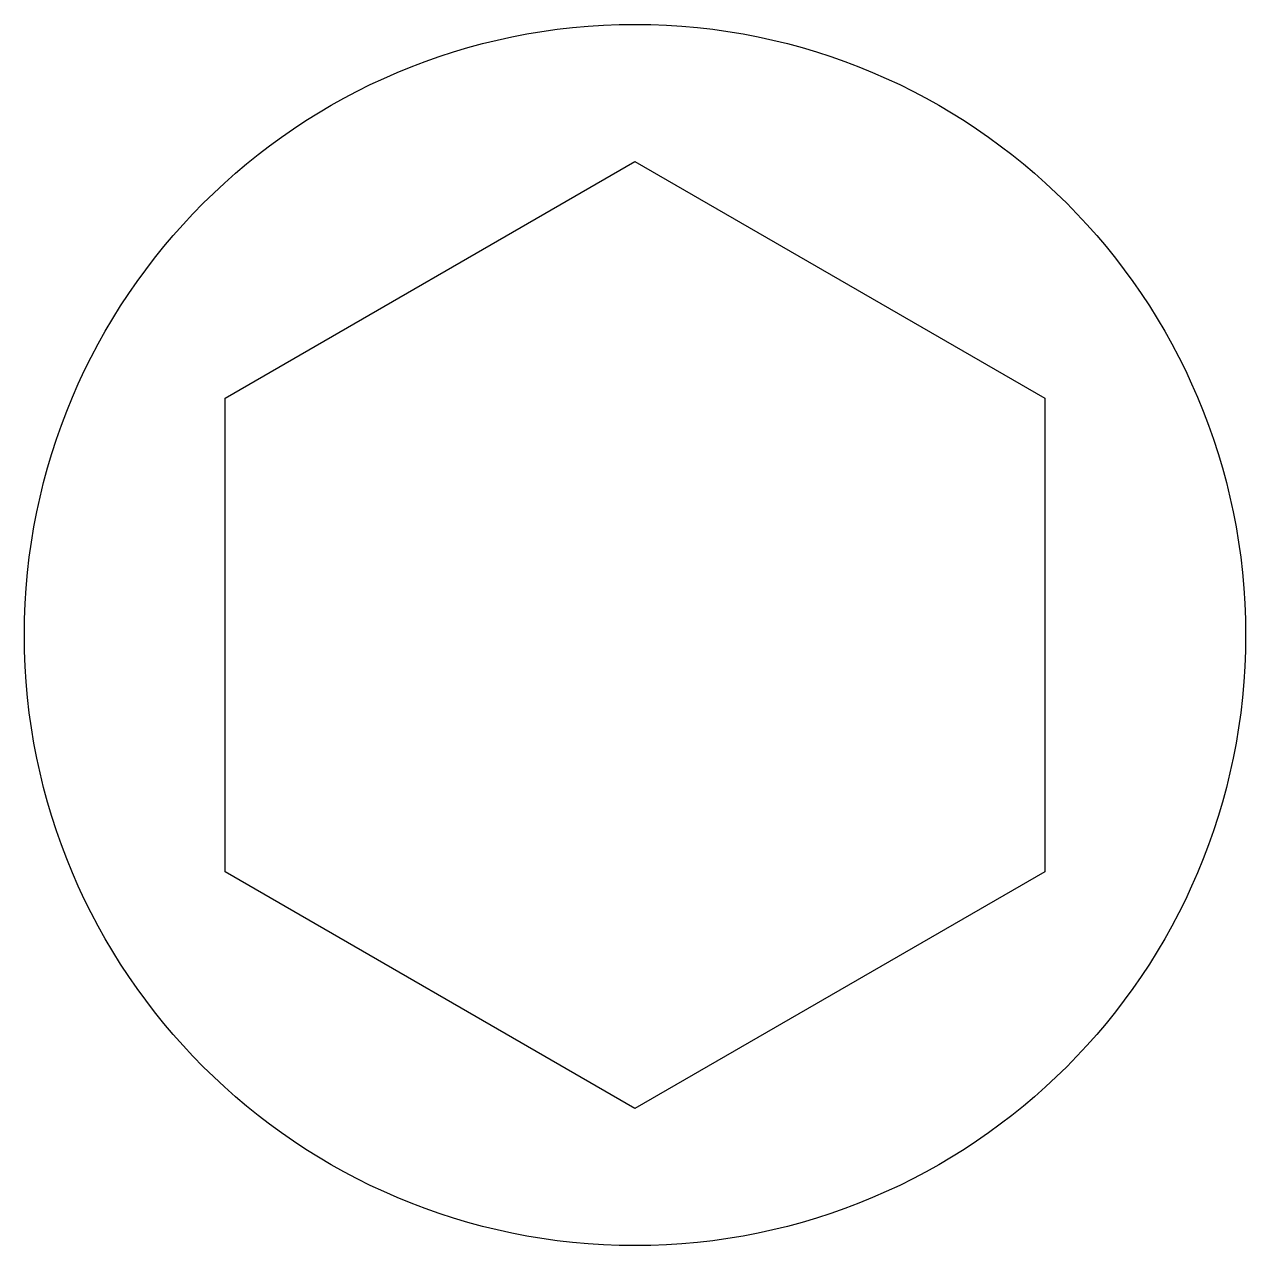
# Model space of a CAD drawing. Header units: inches. Extents: x 334 to 706, y -62 to 310.
import ezdxf

# ---------------------------------------------------------------- set-up
doc = ezdxf.new("R2010")
doc.units = ezdxf.units.IN
doc.header["$LTSCALE"] = 20
doc.header["$MEASUREMENT"] = 0

msp = doc.modelspace()

# ---------------------------------------------------------------- linework, layer by layer
at = {"color": 250, "lineweight": 30}
msp.add_lwpolyline([(395.42, 195.82), (520.08, 267.8), (644.75, 195.82), (644.75, 51.87), (520.08, -20.1), (395.42, 51.87), (395.42, 195.82)], dxfattribs=at)
at = {"color": 250, "linetype": 'Continuous', "lineweight": 30, "ltscale": 20}
msp.add_circle((520.08, 123.85), 185.68, dxfattribs=at)

doc.saveas('drawing.dxf')
